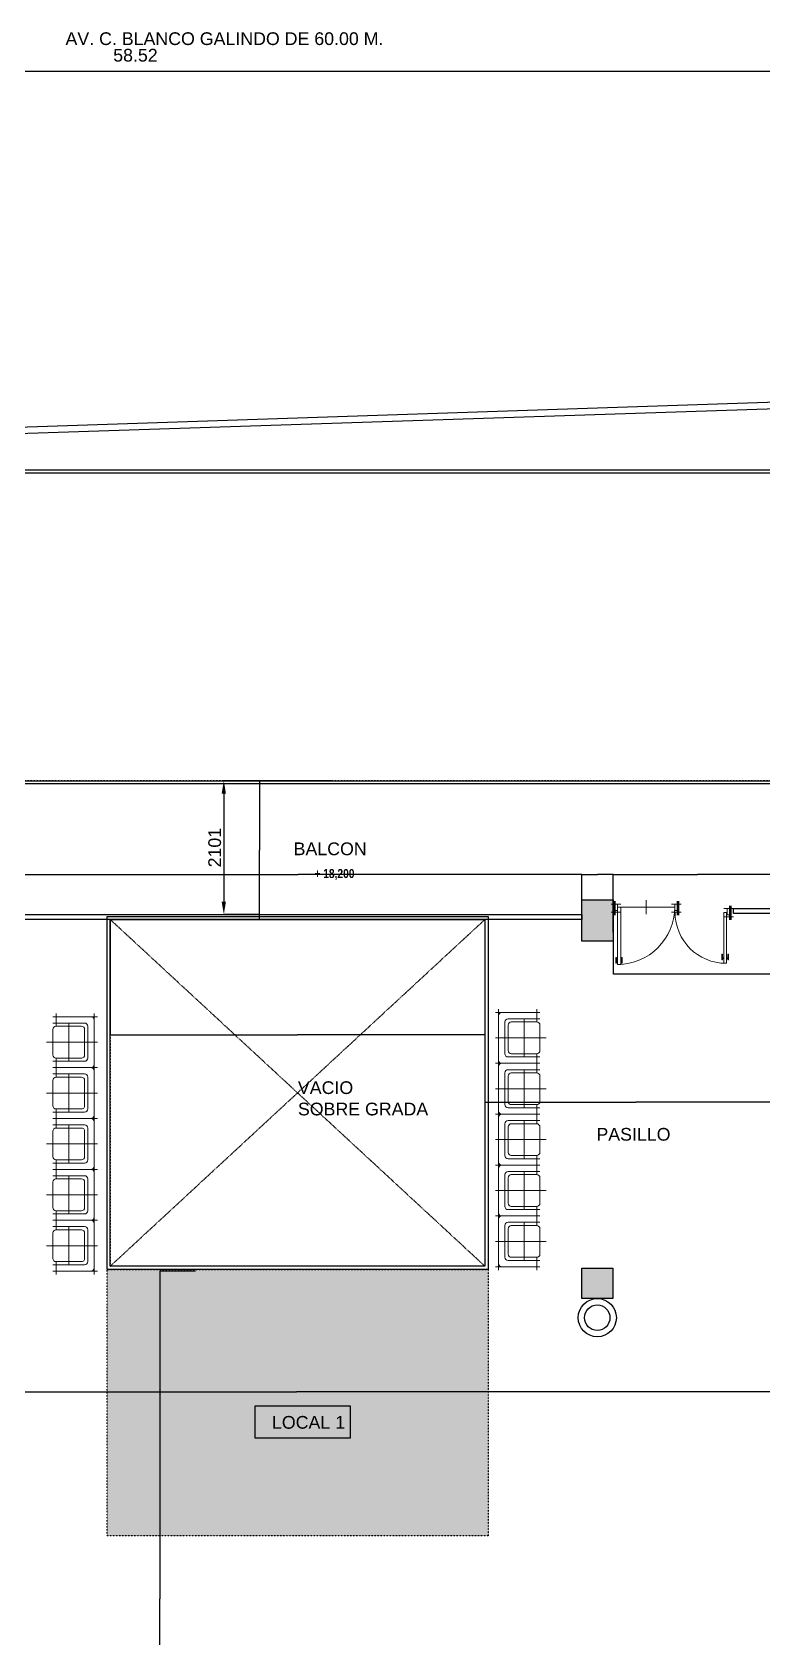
# Model space of a CAD drawing. Header units: millimetres. Extents: x -327709 to -233612, y 250954 to 312605.
# Drawn here: x -267790 to -256297, y 287356 to 312605 of the extents above; entities that cross this region are included whole.
import ezdxf

# ---------------------------------------------------------------- set-up
doc = ezdxf.new("R2010")
doc.units = ezdxf.units.MM
doc.header["$PDMODE"] = 35
doc.linetypes.add('Dash Style-1', pattern=[4.724409, 1.889764, -2.834646])
for name, color, linetype, lineweight in [('0.15', 41, 'Continuous', 15), ('acotacion', 2, 'Continuous', 5), ('p1', 7, 'Continuous', 18), ('P4', 7, 'Continuous', 18), ('punteada', 251, 'Dash Style-1', 15), ('SUPERFICIES', 7, 'Dash Style-1', 5)]:
    doc.layers.add(name, color=color, linetype=linetype, lineweight=lineweight)
doc.layers.add('ROTULO', color=7, linetype='Continuous')
doc.styles.add('Arial (bold)', font='arialbd.ttf')
doc.styles.add('Arial Narrow', font='ARIALN.TTF')
doc.styles.add('Arial Narrow (bold)', font='ARIALNB.TTF')
doc.styles.add('Arial Unicode MS', font='ARIALUNI.TTF')
doc.styles.add('costan', font='arial.ttf')
doc.dimstyles.new('Arch', dxfattribs={"dimtxt": 0.2, "dimasz": 0.3175, "dimexe": 0.3175, "dimexo": 0.15875, "dimgap": 0.001587, "dimtad": 1, "dimtxsty": 'Arial (bold)', "dimblk": 'VW_SLASH-2', "dimcen": 0, "dimdle": 0.15875, "dimazin": 0, "dimtfac": 1, "dimtix": 1, "dimtmove": 0, "dimatfit": 0, "dimldrblk": 'VW_FILLEDARROW', "dimfxl": 1, "dimfrac": 2, "dimtolj": 1, "dimarcsym": 0})
doc.dimstyles.new('carlos', dxfattribs={"dimtxt": 0.067432, "dimasz": 0.00186, "dimexe": 1.7e-05, "dimexo": 1.25e-05, "dimgap": 0, "dimtad": 0, "dimdec": 3, "dimtxsty": 'Arial (bold)', "dimblk": 'VW_SLASH-1', "dimblk1": 'VW_SLASH-1', "dimblk2": 'VW_SLASH-1', "dimcen": 0, "dimazin": 0, "dimtfac": 1, "dimtdec": 3, "dimtix": 1, "dimtmove": 0, "dimatfit": 0, "dimldrblk": 'VW_SLASH-1', "dimfxl": 1, "dimfrac": 2, "dimtolj": 1, "dimarcsym": 0})
doc.dimstyles.new('Copy of carlos 1', dxfattribs={"dimtxt": 0.067432, "dimasz": 0.18, "dimexe": 1.2e-05, "dimexo": 5.6e-05, "dimgap": 0, "dimtad": 0, "dimdec": 3, "dimtxsty": 'Arial (bold)', "dimblk": 'VW_SLASH', "dimblk1": 'VW_SLASH', "dimblk2": 'VW_SLASH', "dimcen": 0, "dimdle": 1.08e-05, "dimazin": 0, "dimtfac": 1, "dimtdec": 3, "dimtix": 1, "dimtmove": 0, "dimatfit": 0, "dimldrblk": 'VW_SLASH', "dimfxl": 1, "dimfrac": 2, "dimtolj": 1, "dimarcsym": 0})
doc.dimstyles.new('COSTAN-DESAGUES', dxfattribs={"dimtxt": 200, "dimasz": 200, "dimexe": 0, "dimexo": 0, "dimgap": 40, "dimtad": 1, "dimdec": 0, "dimzin": 0, "dimdsep": 46, "dimtxsty": 'costan', "dimcen": 0, "dimclrd": 1, "dimclre": 1, "dimclrt": 1, "dimadec": 0, "dimazin": 0, "dimtfac": 1, "dimtdec": 0, "dimtofl": 0, "dimtmove": 0, "dimatfit": 3, "dimfxl": 1, "dimtolj": 1, "dimtzin": 0, "dimarcsym": 0})

# ---------------------------------------------------------------- blocks, each defined once
blk = doc.blocks.new('VW_SLASH-2')
at = {"layer": 'p1', "color": 0, "linetype": 'ByBlock', "lineweight": -2}
blk.add_line((0, 0), (-1, 0), dxfattribs=at)
at = {"layer": 'p1', "color": 0, "linetype": 'Continuous', "lineweight": 20}
blk.add_lwpolyline([(0, 0), (0, 0)], dxfattribs=at)
blk = doc.blocks.new('*D419')
at = {"layer": 'Defpoints', "color": 0, "linetype": 'Continuous', "transparency": 16777216}
for p in [(-258650, 298717), (-255999, 298667), (-258650, 297792)]:
    blk.add_point(p, dxfattribs=at)
at = {"layer": 'P4', "color": 0, "linetype": 'Continuous', "lineweight": -2, "transparency": 16777216}
for p, q in [((-258650, 298717), (-258650, 297792)), ((-255999, 298667), (-255999, 297792)), ((-256000, 297792), (-258649, 297792))]:
    blk.add_line(p, q, dxfattribs=at)
at = {"layer": 'P4', "color": 0, "linetype": 'Continuous', "lineweight": -2, "transparency": 16777216, "xscale": 0.3175, "yscale": 0.3175, "zscale": 0.3175, "rotation": 180}
blk.add_blockref('VW_SLASH-2', (-258650, 297792), dxfattribs=at)
at = {"layer": 'P4', "color": 0, "linetype": 'Continuous', "lineweight": -2, "transparency": 16777216, "xscale": 0.3175, "yscale": 0.3175, "zscale": 0.3175}
blk.add_blockref('VW_SLASH-2', (-255999, 297792), dxfattribs=at)
at = {"layer": 'P4', "color": 0, "linetype": 'Continuous', "lineweight": -2, "transparency": 16777216, "insert": (-257325, 297792), "char_height": 0.0674, "attachment_point": 5, "style": 'Arial (bold)'}
blk.add_mtext('\\A1;7951,2', dxfattribs=at)
blk = doc.blocks.new('VW_FILLEDARROW')
at = {"layer": 'p1', "linetype": 'Continuous', "lineweight": 0}
blk.add_hatch(color=0, dxfattribs=at).paths.add_polyline_path([(-1, 0), (0, 0), (-1, 0)])
at = {"layer": 'p1', "color": 0, "linetype": 'Continuous', "lineweight": 5}
blk.add_lwpolyline([(-1, 0), (0, 0), (-1, 0)], close=True, dxfattribs=at)
blk = doc.blocks.new('dib sillon 1')
for p, q in [((-0.446, 0.395), (0.454, 0.395)), ((-0.396, -0.255), (-0.396, 0.445)), ((-0.246, 0.295), (0.254, 0.295)), ((0.004, -0.355), (0.004, 0.445)), ((0.404, -0.255), (0.404, 0.445)), ((-0.296, -0.255), (-0.296, 0.245)), ((0.304, -0.255), (0.304, 0.245)), ((-0.446, -0.205), (-0.246, -0.205)), ((-0.296, -0.005), (0.304, -0.005)), ((-0.296, -0.205), (-0.246, -0.205)), ((0.254, -0.205), (0.304, -0.205)), ((0.304, -0.205), (0.254, -0.205)), ((0.454, -0.205), (0.254, -0.205))]:
    blk.add_line(p, q)
for points in [[(-0.396, -0.205), (-0.396, 0.345, -0.414214), (-0.346, 0.395), (0.354, 0.395, -0.414214), (0.404, 0.345), (0.404, -0.205), (0.304, -0.205), (0.304, 0.245, 0.414214), (0.254, 0.295), (-0.246, 0.295, 0.414214), (-0.296, 0.245), (-0.296, -0.205)], [(-0.246, 0.195), (-0.246, -0.205, 0.414214), (-0.196, -0.255), (0.204, -0.255, 0.414214), (0.254, -0.205), (0.254, 0.195, 0.414214), (0.204, 0.245), (-0.196, 0.245, 0.414214)]]:
    blk.add_lwpolyline(points, format="xyb", close=True)
blk = doc.blocks.new('VW_SLASH-1')
at = {"layer": 'p1', "color": 0, "linetype": 'ByBlock', "lineweight": -2}
blk.add_line((0, 0), (-1, 0), dxfattribs=at)
at = {"layer": 'p1', "color": 0, "linetype": 'Continuous', "lineweight": 20}
blk.add_lwpolyline([(1, 1), (-1, -1)], dxfattribs=at)
blk = doc.blocks.new('*D469')
at = {"layer": 'Defpoints', "color": 0, "linetype": 'Continuous', "transparency": 16777216}
for p in [(-260670, 296234), (-255922, 296046), (-260670, 295781)]:
    blk.add_point(p, dxfattribs=at)
at = {"layer": 'P4', "color": 0, "linetype": 'Continuous', "lineweight": -2, "transparency": 16777216}
for p, q in [((-260670, 296234), (-260670, 295781)), ((-255922, 296046), (-255922, 295781)), ((-260670, 295781), (-258297, 295781)), ((-255922, 295781), (-258296, 295781))]:
    blk.add_line(p, q, dxfattribs=at)
at = {"layer": 'P4', "color": 0, "linetype": 'Continuous', "lineweight": -2, "transparency": 16777216, "xscale": 0.0018603515625, "yscale": 0.0018603515625, "zscale": 0.0018603515625, "rotation": 180}
blk.add_blockref('VW_SLASH-1', (-260670, 295781), dxfattribs=at)
at = {"layer": 'P4', "color": 0, "linetype": 'Continuous', "lineweight": -2, "transparency": 16777216, "xscale": 0.0018603515625, "yscale": 0.0018603515625, "zscale": 0.0018603515625}
blk.add_blockref('VW_SLASH-1', (-255922, 295781), dxfattribs=at)
at = {"layer": 'P4', "color": 0, "linetype": 'Continuous', "lineweight": -2, "transparency": 16777216, "insert": (-258296, 295781), "char_height": 0.0607, "attachment_point": 5, "style": 'Arial (bold)'}
blk.add_mtext('\\A1;14243,444', dxfattribs=at)
blk = doc.blocks.new('*D470')
at = {"layer": 'Defpoints', "color": 0, "linetype": 'Continuous', "transparency": 16777216}
for p in [(-271357, 291290), (-271357, 291223), (-255903, 291086)]:
    blk.add_point(p, dxfattribs=at)
at = {"layer": 'P4', "color": 0, "linetype": 'Continuous', "lineweight": -2, "transparency": 16777216}
for p, q in [((-271357, 291290), (-271357, 291223)), ((-271357, 291223), (-263630, 291223)), ((-255903, 291223), (-263630, 291223)), ((-255903, 291086), (-255903, 291223))]:
    blk.add_line(p, q, dxfattribs=at)
at = {"layer": 'P4', "color": 0, "linetype": 'Continuous', "lineweight": -2, "transparency": 16777216, "xscale": 0.0018603515625, "yscale": 0.0018603515625, "zscale": 0.0018603515625, "rotation": 180}
blk.add_blockref('VW_SLASH-1', (-271357, 291223), dxfattribs=at)
at = {"layer": 'P4', "color": 0, "linetype": 'Continuous', "lineweight": -2, "transparency": 16777216, "xscale": 0.0018603515625, "yscale": 0.0018603515625, "zscale": 0.0018603515625}
blk.add_blockref('VW_SLASH-1', (-255903, 291223), dxfattribs=at)
at = {"layer": 'P4', "color": 0, "linetype": 'Continuous', "lineweight": -2, "transparency": 16777216, "insert": (-263630, 291223), "char_height": 0.0607, "attachment_point": 5, "style": 'Arial (bold)'}
blk.add_mtext('\\A1;46361,531', dxfattribs=at)
blk = doc.blocks.new('*D471')
at = {"layer": 'Defpoints', "color": 0, "linetype": 'Continuous', "transparency": 16777216}
for p in [(-265782, 293121), (-265223, 293121), (-265782, 282817)]:
    blk.add_point(p, dxfattribs=at)
at = {"layer": 'P4', "color": 0, "linetype": 'Continuous', "lineweight": -2, "transparency": 16777216}
for p, q in [((-265223, 293121), (-265782, 293121)), ((-265782, 293121), (-265782, 287969)), ((-265782, 282817), (-265782, 287969)), ((-265782, 282817), (-265782, 282817))]:
    blk.add_line(p, q, dxfattribs=at)
at = {"layer": 'P4', "color": 0, "linetype": 'Continuous', "lineweight": -2, "transparency": 16777216, "xscale": 0.0018603515625, "yscale": 0.0018603515625, "zscale": 0.0018603515625}
for p, rotation in [((-265782, 293121), 90), ((-265782, 282817), 270)]:
    blk.add_blockref('VW_SLASH-1', p, dxfattribs=dict(at, rotation=rotation))
at = {"layer": 'P4', "color": 0, "linetype": 'Continuous', "lineweight": -2, "transparency": 16777216, "insert": (-265782, 287969), "char_height": 0.0607, "attachment_point": 5, "style": 'Arial (bold)'}
blk.add_mtext('\\A1;30912,206', dxfattribs=at)
blk = doc.blocks.new('*D472')
at = {"layer": 'Defpoints', "color": 0, "linetype": 'Continuous', "transparency": 16777216}
for p in [(-264212, 300833), (-263086, 300833), (-264024, 298652)]:
    blk.add_point(p, dxfattribs=at)
at = {"layer": 'P4', "color": 0, "linetype": 'Continuous', "lineweight": -2, "transparency": 16777216}
for p, q in [((-263086, 300833), (-264212, 300833)), ((-264212, 300833), (-264212, 299742)), ((-264212, 298652), (-264212, 299742)), ((-264024, 298652), (-264212, 298652))]:
    blk.add_line(p, q, dxfattribs=at)
at = {"layer": 'P4', "color": 0, "linetype": 'Continuous', "lineweight": -2, "transparency": 16777216, "xscale": 0.0018603515625, "yscale": 0.0018603515625, "zscale": 0.0018603515625}
for p, rotation in [((-264212, 300833), 90), ((-264212, 298652), 270)]:
    blk.add_blockref('VW_SLASH-1', p, dxfattribs=dict(at, rotation=rotation))
at = {"layer": 'P4', "color": 0, "linetype": 'Continuous', "lineweight": -2, "transparency": 16777216, "insert": (-264212, 299742), "char_height": 0.0607, "attachment_point": 5, "style": 'Arial (bold)'}
blk.add_mtext('\\A1;6541,115', dxfattribs=at)
blk = doc.blocks.new('*D473')
at = {"layer": 'Defpoints', "color": 0, "linetype": 'Continuous', "transparency": 16777216}
for p in [(-266561, 298652), (-260670, 297711), (-260670, 296841)]:
    blk.add_point(p, dxfattribs=at)
at = {"layer": 'P4', "color": 0, "linetype": 'Continuous', "lineweight": -2, "transparency": 16777216}
for p, q in [((-266561, 298652), (-266561, 296841)), ((-260670, 297711), (-260670, 296841)), ((-266561, 296841), (-263616, 296841)), ((-260670, 296841), (-263615, 296841))]:
    blk.add_line(p, q, dxfattribs=at)
at = {"layer": 'P4', "color": 0, "linetype": 'Continuous', "lineweight": -2, "transparency": 16777216, "xscale": 0.0018603515625, "yscale": 0.0018603515625, "zscale": 0.0018603515625, "rotation": 180}
blk.add_blockref('VW_SLASH-1', (-266561, 296841), dxfattribs=at)
at = {"layer": 'P4', "color": 0, "linetype": 'Continuous', "lineweight": -2, "transparency": 16777216, "xscale": 0.0018603515625, "yscale": 0.0018603515625, "zscale": 0.0018603515625}
blk.add_blockref('VW_SLASH-1', (-260670, 296841), dxfattribs=at)
at = {"layer": 'P4', "color": 0, "linetype": 'Continuous', "lineweight": -2, "transparency": 16777216, "insert": (-263616, 296841), "char_height": 0.0607, "attachment_point": 5, "style": 'Arial (bold)'}
blk.add_mtext('\\A1;17673,013', dxfattribs=at)
blk = doc.blocks.new('dib puerta plan 1.00')
at = {"color": 22, "lineweight": 60}
for p, q in [((-0.5, -0.2), (-0.5, 0.02)), ((0.5, -0.2), (0.5, 0.02))]:
    blk.add_line(p, q, dxfattribs=at)
at = {"linetype": 'Continuous'}
for p, q in [((-0.003, -0.215), (-0.003, 0.005)), ((-0.55, -0.025), (-0.4, -0.025)), ((-0.55, -0.155), (-0.4, -0.155)), ((0.45, -0.105), (-0.455, -0.105))]:
    blk.add_line(p, q, dxfattribs=at)
for p, q in [((0.55, -0.025), (0.4, -0.025)), ((0.55, -0.155), (0.4, -0.155))]:
    blk.add_line(p, q)
for points in [[(0.4, 0.755), (0.385, 0.755), (0.385, 0.775), (0.375, 0.775), (0.375, 0.685), (0.385, 0.685), (0.385, 0.745), (0.4, 0.745)], [(0.45, -0.105), (0.45, 0.795), (0.4, 0.795), (0.4, -0.105)], [(0.45, 0.755), (0.465, 0.755), (0.465, 0.775), (0.475, 0.775), (0.475, 0.685), (0.465, 0.685), (0.465, 0.745), (0.45, 0.745)], [(-0.45, -0.155), (-0.5, -0.155), (-0.5, -0.055), (-0.45, -0.055)], [(0.5, -0.155), (0.45, -0.155), (0.45, -0.055), (0.5, -0.055)]]:
    blk.add_lwpolyline(points, close=True)
blk.add_arc((0.45, -0.105), 0.9, 90, 180, dxfattribs=at)
blk = doc.blocks.new('Group-2-1-1')
at = {"color": 5, "linetype": 'Continuous', "lineweight": 60}
blk.add_line((28.089, 7.119), (28.089, 7.339), dxfattribs=at)
at = {"color": 7, "linetype": 'Continuous', "lineweight": 5}
for p, q in [((28.139, 7.294), (27.989, 7.294)), ((28.139, 7.164), (27.989, 7.164))]:
    blk.add_line(p, q, dxfattribs=at)
for points in [[(27.985, 7.948), (27.97, 7.948), (27.97, 7.968), (27.96, 7.968), (27.96, 7.878), (27.97, 7.878), (27.97, 7.938), (27.985, 7.938)], [(27.989, 7.224), (27.989, 8.024), (28.029, 8.024), (28.029, 7.224)], [(28.035, 7.948), (28.05, 7.948), (28.05, 7.968), (28.06, 7.968), (28.06, 7.878), (28.05, 7.878), (28.05, 7.938), (28.035, 7.938)], [(28.089, 7.164), (28.039, 7.164), (28.039, 7.264), (28.089, 7.264)]]:
    blk.add_lwpolyline(points, close=True, dxfattribs=at)
blk.add_arc((28.022, 7.224), 0.8, 90, 180, dxfattribs=at)
blk = doc.blocks.new('VW_SLASH')
at = {"layer": 'p1', "color": 0, "linetype": 'ByBlock', "lineweight": -2}
blk.add_line((0, 0), (-1, 0), dxfattribs=at)
at = {"layer": 'p1', "color": 0, "linetype": 'Continuous', "lineweight": 20}
blk.add_lwpolyline([(0, 0), (0, 0)], dxfattribs=at)
blk = doc.blocks.new('*D481')
at = {"layer": 'acotacion', "color": 0, "lineweight": -2, "transparency": 16777216}
for p, q in [((-268066, 298538), (-268066, 299360)), ((-268066, 299360), (-263606, 299360)), ((-259145, 299360), (-263605, 299360)), ((-259145, 298406), (-259145, 299360))]:
    blk.add_line(p, q, dxfattribs=at)
at = {"layer": 'Defpoints', "color": 0, "transparency": 16777216}
for p in [(-268066, 299360), (-268066, 298538), (-259145, 298406)]:
    blk.add_point(p, dxfattribs=at)
at = {"layer": 'acotacion', "color": 0, "lineweight": -2, "transparency": 16777216, "xscale": 0.18, "yscale": 0.18, "zscale": 0.18, "rotation": 180}
blk.add_blockref('VW_SLASH', (-268066, 299360), dxfattribs=at)
at = {"layer": 'acotacion', "color": 0, "lineweight": -2, "transparency": 16777216, "xscale": 0.18, "yscale": 0.18, "zscale": 0.18}
blk.add_blockref('VW_SLASH', (-259145, 299360), dxfattribs=at)
at = {"layer": 'acotacion', "color": 0, "lineweight": -2, "transparency": 16777216, "insert": (-263606, 299360), "char_height": 0.0682, "attachment_point": 5, "style": 'Arial Narrow'}
blk.add_mtext('\\A1;26764,56', dxfattribs=at)
blk = doc.blocks.new('*D482')
at = {"layer": 'acotacion', "color": 0, "lineweight": -2, "transparency": 16777216}
for p, q in [((-259145, 298406), (-259145, 299360)), ((-259145, 299360), (-258898, 299360)), ((-258650, 299360), (-258897, 299360)), ((-258650, 298451), (-258650, 299360))]:
    blk.add_line(p, q, dxfattribs=at)
at = {"layer": 'Defpoints', "color": 0, "transparency": 16777216}
for p in [(-259145, 299360), (-258650, 298451), (-259145, 298406)]:
    blk.add_point(p, dxfattribs=at)
at = {"layer": 'acotacion', "color": 0, "lineweight": -2, "transparency": 16777216, "xscale": 0.18, "yscale": 0.18, "zscale": 0.18, "rotation": 180}
blk.add_blockref('VW_SLASH', (-259145, 299360), dxfattribs=at)
at = {"layer": 'acotacion', "color": 0, "lineweight": -2, "transparency": 16777216, "xscale": 0.18, "yscale": 0.18, "zscale": 0.18}
blk.add_blockref('VW_SLASH', (-258650, 299360), dxfattribs=at)
at = {"layer": 'acotacion', "color": 0, "lineweight": -2, "transparency": 16777216, "insert": (-258897, 299360), "char_height": 0.0682, "attachment_point": 5, "style": 'Arial Narrow'}
blk.add_mtext('\\A1;1485,25', dxfattribs=at)
blk = doc.blocks.new('*D483')
at = {"layer": 'acotacion', "color": 0, "lineweight": -2, "transparency": 16777216}
for p, q in [((-258650, 298451), (-258650, 299360)), ((-258650, 299360), (-257325, 299360)), ((-256000, 299360), (-257324, 299360)), ((-255999, 298508), (-255999, 299360))]:
    blk.add_line(p, q, dxfattribs=at)
at = {"layer": 'Defpoints', "color": 0, "transparency": 16777216}
for p in [(-258650, 299360), (-258650, 298451), (-255999, 298508)]:
    blk.add_point(p, dxfattribs=at)
at = {"layer": 'acotacion', "color": 0, "lineweight": -2, "transparency": 16777216, "xscale": 0.18, "yscale": 0.18, "zscale": 0.18, "rotation": 180}
blk.add_blockref('VW_SLASH', (-258650, 299360), dxfattribs=at)
at = {"layer": 'acotacion', "color": 0, "lineweight": -2, "transparency": 16777216, "xscale": 0.18, "yscale": 0.18, "zscale": 0.18}
blk.add_blockref('VW_SLASH', (-255999, 299360), dxfattribs=at)
at = {"layer": 'acotacion', "color": 0, "lineweight": -2, "transparency": 16777216, "insert": (-257325, 299360), "char_height": 0.0682, "attachment_point": 5, "style": 'Arial Narrow'}
blk.add_mtext('\\A1;7951,2', dxfattribs=at)
blk = doc.blocks.new('*D496')
at = {"layer": 'Defpoints', "color": 0, "linetype": 'Continuous', "transparency": 16777216}
for p in [(-264212, 300833), (-264775, 298731), (-264212, 298731)]:
    blk.add_point(p, dxfattribs=at)
at = {"layer": 'ROTULO', "color": 1, "linetype": 'Continuous', "lineweight": -2, "transparency": 16777216}
for p, q in [((-264212, 300833), (-264775, 300833)), ((-264775, 300633), (-264775, 298931)), ((-264212, 298731), (-264775, 298731))]:
    blk.add_line(p, q, dxfattribs=at)
at = {"layer": 'ROTULO', "color": 1, "linetype": 'Continuous', "transparency": 16777216}
for points in [[(-264809, 300633), (-264742, 300633), (-264775, 300833)], [(-264809, 298931), (-264742, 298931), (-264775, 298731)]]:
    blk.add_solid(points, dxfattribs=at)
at = {"layer": 'ROTULO', "color": 1, "linetype": 'Continuous', "transparency": 16777216, "insert": (-264918, 299782), "char_height": 200, "attachment_point": 5, "rotation": 90, "style": 'costan'}
blk.add_mtext('\\A1;2101', dxfattribs=at)

msp = doc.modelspace()

# ---------------------------------------------------------------- hatches: boundary and pattern name
at = {"layer": 'P4', "linetype": 'Continuous', "lineweight": -2}
for points in [[(-259144.88658, 298312.15969), (-259144.88658, 298962.27054), (-258649.80217, 298962.27054), (-258649.80217, 298312.15969)], [(-259144.88658, 292691.2013), (-259144.88658, 293171.28316), (-258659.80387, 293171.28316), (-258659.80387, 292691.2013)]]:
    msp.add_hatch(color=0, dxfattribs=at).paths.add_polyline_path(points)
at = {"layer": 'SUPERFICIES', "linetype": 'Continuous', "lineweight": -2}
msp.add_hatch(color=0, dxfattribs=at).paths.add_polyline_path([(-266611.21233, 293151.27975), (-260620.19085, 293151.27975), (-260620.19085, 288962.21746), (-266611.21233, 288962.21746)])

# ---------------------------------------------------------------- linework, layer by layer
at = {"layer": '0.15', "color": 0, "lineweight": -2}
for points in [[(-260620.19085, 293151.27975), (-266611.21233, 293151.27975), (-266611.21233, 298701.21374), (-260620.19085, 298701.21374)], [(-260670.19937, 293201.28827), (-266561.20381, 293201.28827), (-266561.20381, 298651.20521), (-260670.19937, 298651.20521)]]:
    msp.add_lwpolyline(points, close=True, dxfattribs=at)
at = {"layer": 'P4', "color": 0, "linetype": 'Continuous', "lineweight": -2}
for p, q in [((-272782.21178, 306235.4222), (-239614.5566, 307334.61474)), ((-272682.19473, 306138.66486), (-239611.2438, 307234.65257)), ((-287169.66489, 305723.42334), (-239714.57365, 305723.42334)), ((-287169.66489, 305673.41481), (-239714.57365, 305673.41481)), ((-286449.54211, 300792.58261), (-239721.63239, 300792.58261)), ((-286409.53528, 300832.58943), (-239721.63239, 300832.58943))]:
    msp.add_line(p, q, dxfattribs=at)
for points in [[(-292955.65142, 251826.92186), (-234305.65142, 251826.92186), (-234305.65142, 311987.17937), (-292955.65142, 311987.17937)], [(-259144.88658, 298312.15969), (-259144.88658, 298962.27054), (-258649.80217, 298962.27054), (-258649.80217, 298312.15969)], [(-268066.40773, 298731.21885), (-259144.88658, 298731.21885), (-259144.88658, 298651.20521), (-268066.40773, 298651.20521)], [(-256761.19079, 298823.22519), (-255999.40299, 298823.22519), (-255999.40299, 298745.22271), (-256761.19079, 298745.22271)], [(-259144.88658, 292691.2013), (-259144.88658, 293171.28316), (-258659.80387, 293171.28316), (-258659.80387, 292691.2013)], [(-262785.09814, 291002.05367), (-264285.35394, 291002.05367), (-264285.35394, 290501.96841), (-262785.09814, 290501.96841)]]:
    msp.add_lwpolyline(points, close=True, dxfattribs=at)
for radius in [300.05116, 200.03411]:
    msp.add_circle((-258902.34523, 292391.15014), radius, dxfattribs=at)
at = {"layer": 'punteada', "color": 0, "lineweight": -2}
msp.add_lwpolyline([(-260670.19937, 293201.28827), (-266561.20381, 298651.20521), (-266561.20381, 293201.28827), (-260670.19937, 298651.20521)], dxfattribs=at)
at = {"layer": 'SUPERFICIES', "color": 0, "lineweight": -2}
msp.add_line((-239923.00166, 300832.58943), (-286409.53528, 300832.58943), dxfattribs=at)
for points in [[(-266561.20381, 298651.20521), (-260670.19937, 298651.20521), (-260670.19937, 293201.28827), (-266561.20381, 293201.28827)], [(-266611.21233, 293151.27975), (-260620.19085, 293151.27975), (-260620.19085, 288962.21746), (-266611.21233, 288962.21746)]]:
    msp.add_lwpolyline(points, close=True, dxfattribs=at)

# ---------------------------------------------------------------- block references
at = {"layer": 'P4', "color": 0, "lineweight": -2, "yscale": 1000.17053206043, "zscale": 1000.17053206043}
for name, p, xscale, rotation in [('dib puerta plan 1.00', (-258133.99654, 298740.11507), 1000.17053206043, 180), ('Group-2-1-1', (-284905.40785, 305988.63568), -1000.17053206043, 180), ('dib sillon 1', (-260059.23557, 296794.92111), -1000.17053206043, 90), ('dib sillon 1', (-267209.51019, 296727.22957), 1000.17053206043, 269.9999999999999), ('dib sillon 1', (-260059.23557, 295994.78468), -1000.17053206043, 90), ('dib sillon 1', (-267209.51019, 295927.09315), 1000.17053206043, 269.9999999999999), ('dib sillon 1', (-267209.51019, 295126.95672), 1000.17053206043, 269.9999999999999), ('dib sillon 1', (-260059.23557, 295194.64825), -1000.17053206043, 90), ('dib sillon 1', (-267209.51019, 294326.8203), 1000.17053206043, 269.9999999999999), ('dib sillon 1', (-260059.23557, 294394.51183), -1000.17053206043, 90), ('dib sillon 1', (-267209.51019, 293526.68387), 1000.17053206043, 269.9999999999999), ('dib sillon 1', (-260059.23557, 293594.3754), -1000.17053206043, 90)]:
    msp.add_blockref(name, p, dxfattribs=dict(at, xscale=xscale, rotation=rotation))

# ---------------------------------------------------------------- texts
at = {"layer": 'P4', "color": 0, "lineweight": -2, "attachment_point": 1}
for s, insert, char_height, line_spacing_factor, style in [('AV. C. BLANCO GALINDO DE 60.00 M.', (-267264.94126, 312602.10799), 200.0341064, 1.012097, 'Arial Unicode MS'), ('58.52', (-266514.99304, 312342.20004), 200.034106, 1.008048, 'Arial Unicode MS'), ('58.52', (-266514.99304, 312342.20004), 200.034106, 1.008048, 'Arial Unicode MS'), ('BALCON', (-263677.49039, 299863.43129), 200.034106, 1.008048, 'Arial Unicode MS'), ('+ 18,200', (-263350.41926, 299445.04856), 140.19082, 1.080764, 'Arial Narrow (bold)'), ('VACIO\\PSOBRE GRADA', (-263610.28388, 296108.13177), 200.0341064, 1.008048, 'Arial Unicode MS'), ('PASILLO', (-258915.57864, 295374.49323), 200.034106, 1.008048, 'Arial Unicode MS'), ('LOCAL 1', (-264017.95495, 290845.48573), 200.034106, 1.008048, 'Arial Unicode MS')]:
    msp.add_mtext(s, dxfattribs=dict(at, insert=insert, char_height=char_height, line_spacing_factor=line_spacing_factor, style=style))

# ---------------------------------------------------------------- dimensions: what is measured, and where the dimension line sits
at = {"layer": 'acotacion', "color": 0, "lineweight": -2}
for base, p1, p2, picture, middle in [((-268066.40773, 299359.88651), (-259144.88658, 298406.07149), (-268066.40773, 298537.57997), '*D481', (-263605.64715, 299359.88651)), ((-259144.88658, 299359.88651), (-258649.80217, 298451.36663), (-259144.88658, 298406.07149), '*D482', (-258897.34437, 299359.88651)), ((-258649.80217, 299359.88651), (-255999.40299, 298508.44316), (-258649.80217, 298451.36663), '*D483', (-257324.60258, 299359.88651))]:
    dim = msp.add_linear_dim(base=base, p1=p1, p2=p2, dimstyle='Copy of carlos 1', override={"dimtxt": 0.068167, "dimgap": 0.039688, "dimtih": 1, "dimtoh": 1, "dimdec": 2, "dimlfac": 3, "dimpost": '<>', "dimtxsty": 'Arial Narrow'}, dxfattribs=at)
    dim.commit()
    dim.dimension.update_dxf_attribs({"geometry": picture, "text_midpoint": middle})
at = {"layer": 'P4', "color": 0, "linetype": 'Continuous', "lineweight": -2}
for base, p1, p2, picture, middle in [((-264212.22419, 300832.58943), (-264024.15168, 298652.21767), (-263085.58725, 300832.58943), '*D472', (-264212.22419, 299742.40355)), ((-265781.908622904, 293121.2746318729), (-265781.908622904, 282817.2057988198), (-265223.1138975455, 293121.2746318729), '*D471', (-265781.908622904, 287969.2402153463))]:
    dim = msp.add_linear_dim(base=base, p1=p1, p2=p2, angle=270, dimstyle='carlos', override={"dimtxt": 0.060689, "dimgap": 0.039688, "dimtih": 1, "dimtoh": 1, "dimlfac": 3, "dimpost": '<>', "dimtxsty": 'Arial (bold)'}, dxfattribs=at)
    dim.commit()
    dim.dimension.update_dxf_attribs({"geometry": picture, "text_midpoint": middle})
for base, p1, p2, dimstyle, override, picture, middle in [((-258649.80217, 297792.07102), (-255999.40299, 298667.22023), (-258649.80217, 298717.22876), 'Arch', {"dimtxt": 0.067432, "dimgap": 0.052917, "dimtih": 1, "dimtoh": 1, "dimlfac": 3, "dimpost": '<>', "dimtxsty": 'Arial (bold)', "dimtmove": 2}, '*D419', (-257324.60258, 297792.16531)), ((-260670.19937, 296841.06258), (-266561.20381, 298652.21767), (-260670.19937, 297711.40595), 'carlos', {"dimtxt": 0.060689, "dimgap": 0.039688, "dimtih": 1, "dimtoh": 1, "dimlfac": 3, "dimpost": '<>', "dimtxsty": 'Arial (bold)'}, '*D473', (-263615.70159, 296841.06258)), ((-260670.19937, 295780.88181), (-255922.38483, 296046.39832), (-260670.19937, 296234.47083), 'carlos', {"dimtxt": 0.060689, "dimgap": 0.039688, "dimtih": 1, "dimtoh": 1, "dimlfac": 3, "dimpost": '<>', "dimtxsty": 'Arial (bold)'}, '*D469', (-258296.2921, 295780.88181)), ((-271356.96878, 291222.53127), (-255903.12525, 291085.87773), (-271356.96878, 291290.11612), 'carlos', {"dimtxt": 0.060689, "dimgap": 0.039688, "dimtih": 1, "dimtoh": 1, "dimlfac": 3, "dimpost": '<>', "dimtxsty": 'Arial (bold)'}, '*D470', (-263630.04701, 291222.53127))]:
    dim = msp.add_linear_dim(base=base, p1=p1, p2=p2, dimstyle=dimstyle, override=override, dxfattribs=at)
    dim.commit()
    dim.dimension.update_dxf_attribs({"geometry": picture, "text_midpoint": middle})
at = {"layer": 'ROTULO', "color": 3, "linetype": 'Continuous'}
dim = msp.add_linear_dim(base=(-264775.46852, 298731.21885), p1=(-264212.22512, 300832.59037), p2=(-264212.22419, 298731.21885), angle=90, dimstyle='COSTAN-DESAGUES', dxfattribs=at)
dim.commit()
dim.dimension.update_dxf_attribs({"geometry": '*D496', "text_midpoint": (-264917.58312, 299781.90461)})

doc.saveas('drawing.dxf')
